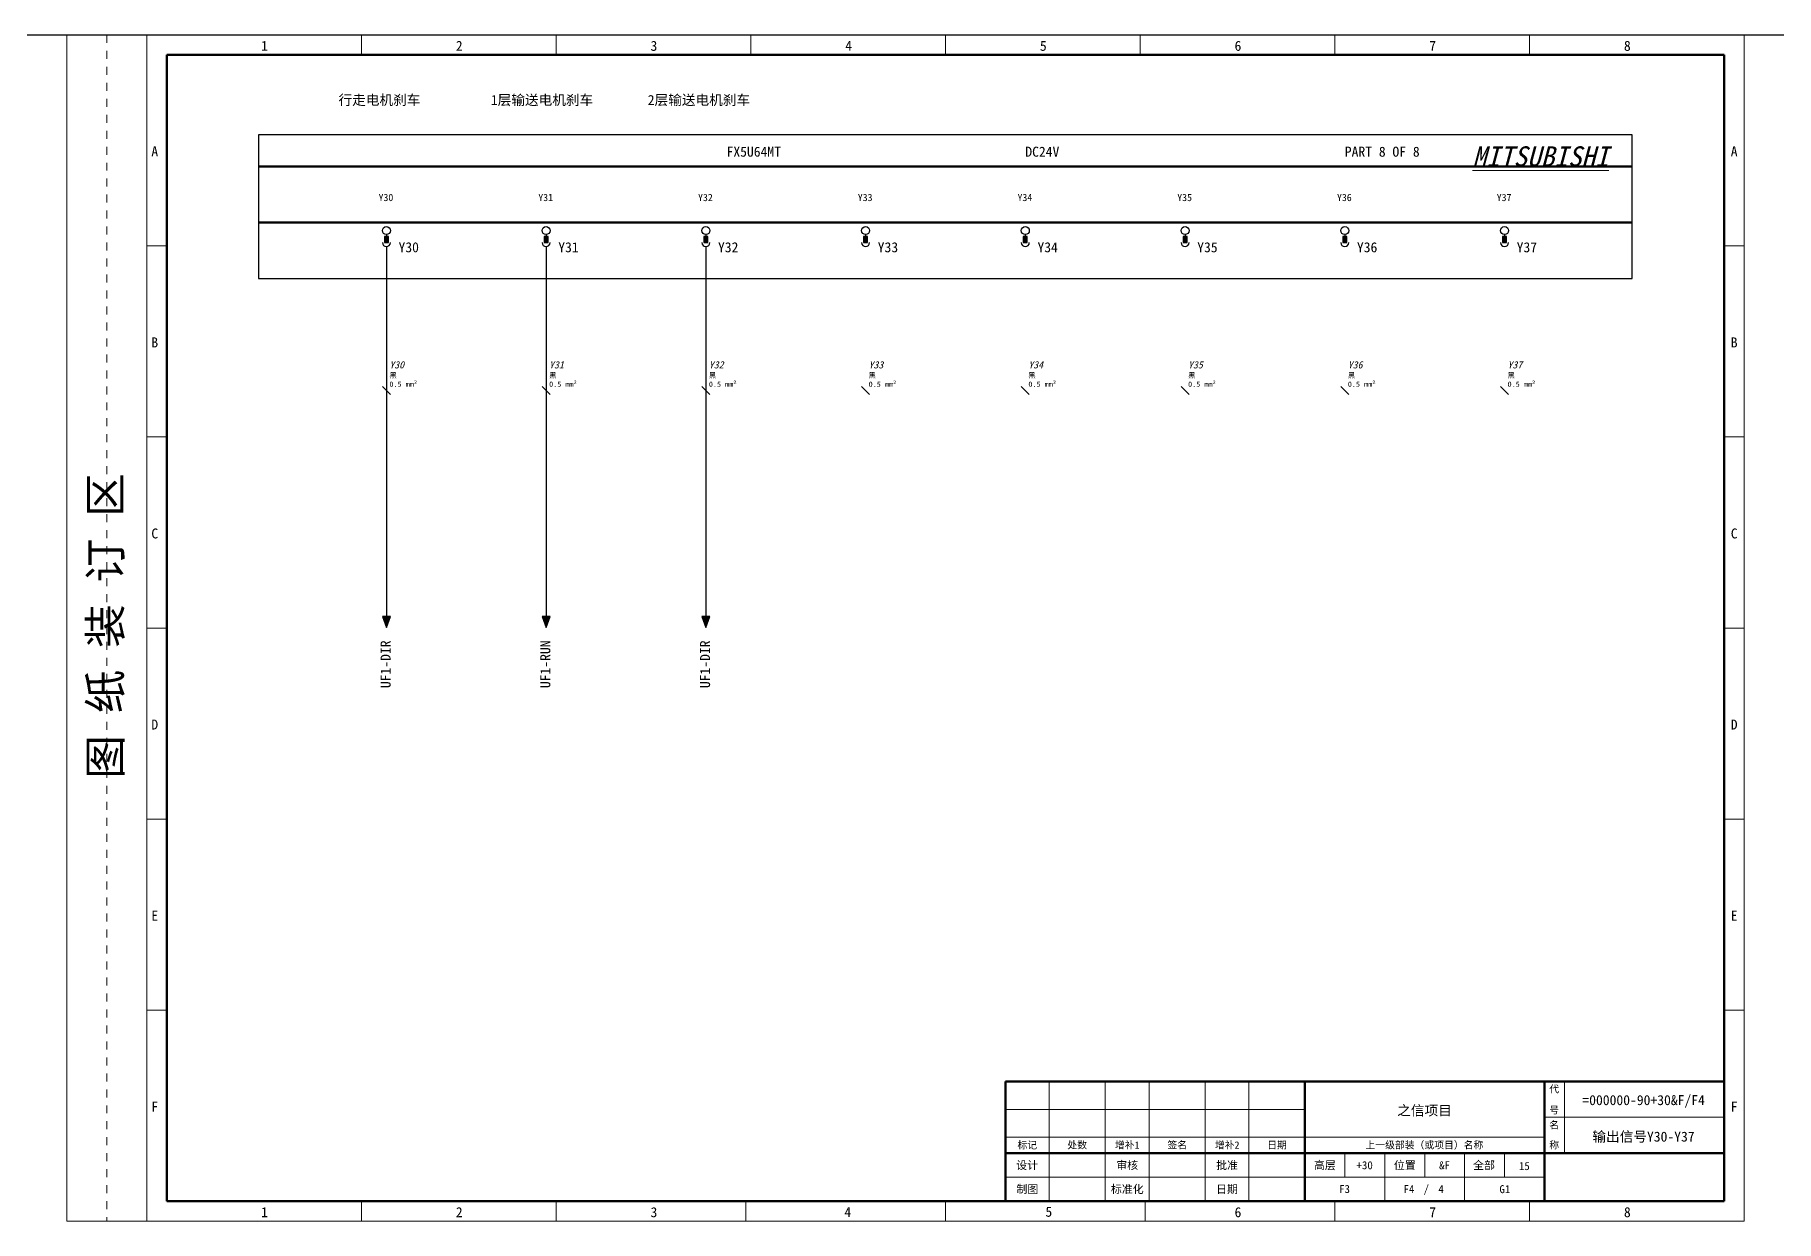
# Model space of a CAD drawing. Header units: millimetres. Extents: x -274 to 12554, y 2463 to 2760.
# Drawn here: x 5476.8 to 5912.8, y 2463.4 to 2760.4 of the extents above; entities that cross this region are included whole.
import ezdxf
from ezdxf.enums import TextEntityAlignment as Align

# ---------------------------------------------------------------- set-up
doc = ezdxf.new("R2010")
doc.units = ezdxf.units.MM
doc.linetypes.add('EPL_DASH', pattern=[1, 0.5, -0.5])
for name, color, linetype, lineweight in [('EPLAN100', 7, 'Continuous', 5), ('EPLAN108', 5, 'Continuous', 5), ('EPLAN201', 73, 'Continuous', 35), ('EPLAN303', 6, 'Continuous', 25), ('EPLAN306', 6, 'Continuous', 25), ('EPLAN311', 1, 'Continuous', 25), ('EPLAN312', 1, 'Continuous', 25), ('EPLAN403', 5, 'Continuous', 35), ('EPLAN405', 1, 'Continuous', 25), ('EPLAN421', 5, 'Continuous', 35), ('EPLAN426', 251, 'Continuous', 35), ('EPLAN429', 251, 'Continuous', 35), ('EPLAN451', 73, 'Continuous', 35), ('EPLAN452', 73, 'Continuous', 35), ('EPLAN453', 73, 'Continuous', 35)]:
    doc.layers.add(name, color=color, linetype=linetype, lineweight=lineweight)
doc.styles.add('宋体', font='')
doc.styles.add('宋体_I', font='')
doc.styles.get('宋体').set_extended_font_data('宋体')
doc.styles.get('宋体_I').set_extended_font_data('宋体', italic=True)

msp = doc.modelspace()

# ---------------------------------------------------------------- hatches: boundary and pattern name
at = {"layer": 'EPLAN303', "linetype": 'Continuous', "lineweight": 25, "ltscale": 4}
for points in [[(5564.3, 2708.38), (5565.3, 2708.38), (5565.3, 2709.88), (5564.3, 2709.88)], [(5604.3, 2708.38), (5605.3, 2708.38), (5605.3, 2709.88), (5604.3, 2709.88)], [(5644.3, 2708.38), (5645.3, 2708.38), (5645.3, 2709.88), (5644.3, 2709.88)], [(5684.3, 2708.38), (5685.3, 2708.38), (5685.3, 2709.88), (5684.3, 2709.88)], [(5724.3, 2708.38), (5725.3, 2708.38), (5725.3, 2709.88), (5724.3, 2709.88)], [(5764.3, 2708.38), (5765.3, 2708.38), (5765.3, 2709.88), (5764.3, 2709.88)], [(5804.3, 2708.38), (5805.3, 2708.38), (5805.3, 2709.88), (5804.3, 2709.88)], [(5844.3, 2708.38), (5845.3, 2708.38), (5845.3, 2709.88), (5844.3, 2709.88)]]:
    msp.add_hatch(color=6, dxfattribs=at).paths.add_polyline_path(points, flags=0)
at = {"layer": 'EPLAN311', "linetype": 'Continuous', "lineweight": 25, "ltscale": 4}
for points in [[(5563.8, 2614.74), (5564.8, 2611.99), (5565.8, 2614.74)], [(5603.8, 2614.74), (5604.8, 2611.99), (5605.8, 2614.74)], [(5643.8, 2614.74), (5644.8, 2611.99), (5645.8, 2614.74)]]:
    msp.add_hatch(color=1, dxfattribs=at).paths.add_polyline_path(points, flags=0)

# ---------------------------------------------------------------- linework, layer by layer
at = {"color": 5}
for p, q in [((145.55, 2760.38), (12554.42, 2760.38)), ((5564.8, 2707.38), (5564.8, 2615.99)), ((5604.8, 2707.38), (5604.8, 2615.99)), ((5644.8, 2707.38), (5644.8, 2615.99))]:
    msp.add_line(p, q, dxfattribs=at)
at = {"layer": 'EPLAN100', "color": 6, "linetype": 'Continuous', "lineweight": 50, "ltscale": 4}
for p, q in [((5532.8, 2727.38), (5876.8, 2727.38)), ((5532.8, 2713.38), (5876.8, 2713.38))]:
    msp.add_line(p, q, dxfattribs=at)
at = {"layer": 'EPLAN201', "color": 4, "linetype": 'Continuous', "lineweight": 20, "ltscale": 12}
for p, q in [((5484.8, 2760.38), (5904.8, 2760.38)), ((5484.8, 2463.38), (5484.8, 2760.38)), ((5558.55, 2760.38), (5558.55, 2755.38)), ((5607.3, 2760.38), (5607.3, 2755.38)), ((5656.05, 2760.38), (5656.05, 2755.38)), ((5704.8, 2755.38), (5704.8, 2760.38)), ((5753.55, 2760.38), (5753.55, 2755.38)), ((5802.3, 2760.38), (5802.3, 2755.38)), ((5851.05, 2760.38), (5851.05, 2755.38)), ((5904.8, 2760.38), (5904.8, 2463.38)), ((5504.8, 2707.55), (5509.8, 2707.55)), ((5899.8, 2707.55), (5904.8, 2707.55)), ((5504.8, 2659.72), (5509.8, 2659.72)), ((5899.8, 2659.72), (5904.8, 2659.72)), ((5504.8, 2611.88), (5509.8, 2611.88)), ((5899.8, 2611.88), (5904.8, 2611.88)), ((5504.8, 2564.05), (5509.8, 2564.05)), ((5899.8, 2564.05), (5904.8, 2564.05)), ((5504.8, 2516.22), (5509.8, 2516.22)), ((5899.8, 2516.22), (5904.8, 2516.22)), ((5854.8, 2489.38), (5899.8, 2489.38)), ((5804.8, 2480.38), (5804.8, 2474.38)), ((5814.8, 2480.38), (5814.8, 2474.38)), ((5824.8, 2480.38), (5824.8, 2474.38)), ((5834.8, 2480.38), (5834.8, 2474.38)), ((5844.8, 2480.38), (5844.8, 2474.38)), ((5719.8, 2474.38), (5854.8, 2474.38)), ((5814.8, 2474.38), (5814.8, 2468.38)), ((5834.8, 2474.38), (5834.8, 2468.38)), ((5558.55, 2468.38), (5558.55, 2463.38)), ((5607.3, 2468.38), (5607.3, 2463.38)), ((5654.8, 2463.38), (5654.8, 2468.38)), ((5704.8, 2468.38), (5704.8, 2463.38)), ((5754.8, 2463.38), (5754.8, 2468.38)), ((5802.3, 2468.38), (5802.3, 2463.38)), ((5851.05, 2468.38), (5851.05, 2463.38)), ((5904.8, 2463.38), (5484.8, 2463.38))]:
    msp.add_line(p, q, dxfattribs=at)
at = {"layer": 'EPLAN201', "color": 4, "linetype": 'EPL_DASH', "lineweight": 20, "ltscale": 4}
msp.add_line((5494.8, 2760.38), (5494.8, 2463.38), dxfattribs=at)
at = {"layer": 'EPLAN201', "color": 4, "linetype": 'Continuous', "lineweight": 20, "ltscale": 4}
for p, q in [((5504.8, 2463.38), (5504.8, 2760.38)), ((5730.8, 2468.38), (5730.8, 2498.38)), ((5744.8, 2468.38), (5744.8, 2498.38)), ((5755.8, 2468.38), (5755.8, 2498.38)), ((5769.8, 2468.38), (5769.8, 2498.38)), ((5780.76, 2468.45), (5780.76, 2498.45)), ((5859.8, 2480.38), (5859.8, 2498.38)), ((5719.8, 2491.38), (5794.8, 2491.38)), ((5719.8, 2484.38), (5854.8, 2484.38))]:
    msp.add_line(p, q, dxfattribs=at)
at = {"layer": 'EPLAN201', "color": 4, "linetype": 'Continuous', "lineweight": 50, "ltscale": 12}
for p, q in [((5899.8, 2755.38), (5509.8, 2755.38)), ((5719.8, 2468.38), (5719.8, 2498.38)), ((5794.8, 2468.38), (5794.8, 2498.38)), ((5854.8, 2468.38), (5854.8, 2498.38)), ((5719.8, 2480.38), (5899.8, 2480.38)), ((5509.8, 2468.38), (5899.8, 2468.38))]:
    msp.add_line(p, q, dxfattribs=at)
at = {"layer": 'EPLAN201', "color": 4, "linetype": 'Continuous', "lineweight": 50, "ltscale": 4}
for p, q in [((5509.8, 2755.38), (5509.8, 2468.38)), ((5899.8, 2755.38), (5899.8, 2468.38)), ((5719.8, 2498.38), (5899.8, 2498.38))]:
    msp.add_line(p, q, dxfattribs=at)
at = {"layer": 'EPLAN201', "color": 4, "linetype": 'Continuous', "lineweight": 15, "ltscale": 12}
for p, q in [((5704.8, 2468.38), (5704.8, 2463.38)), ((5654.8, 2463.38), (5754.8, 2463.38))]:
    msp.add_line(p, q, dxfattribs=at)
at = {"layer": 'EPLAN201', "color": 4, "linetype": 'Continuous', "lineweight": 35, "ltscale": 12}
msp.add_line((5719.8, 2468.38), (5899.8, 2468.38), dxfattribs=at)
at = {"layer": 'EPLAN303', "color": 6, "linetype": 'Continuous', "lineweight": 25, "ltscale": 4}
for p, q in [((5564.8, 2710.38), (5564.8, 2709.88)), ((5604.8, 2710.38), (5604.8, 2709.88)), ((5644.8, 2710.38), (5644.8, 2709.88)), ((5684.8, 2710.38), (5684.8, 2709.88)), ((5724.8, 2710.38), (5724.8, 2709.88)), ((5764.8, 2710.38), (5764.8, 2709.88)), ((5804.8, 2710.38), (5804.8, 2709.88)), ((5844.8, 2710.38), (5844.8, 2709.88))]:
    msp.add_line(p, q, dxfattribs=at)
for points in [[(5564.3, 2708.38), (5565.3, 2708.38), (5565.3, 2709.88), (5564.3, 2709.88)], [(5604.3, 2708.38), (5605.3, 2708.38), (5605.3, 2709.88), (5604.3, 2709.88)], [(5644.3, 2708.38), (5645.3, 2708.38), (5645.3, 2709.88), (5644.3, 2709.88)], [(5684.3, 2708.38), (5685.3, 2708.38), (5685.3, 2709.88), (5684.3, 2709.88)], [(5724.3, 2708.38), (5725.3, 2708.38), (5725.3, 2709.88), (5724.3, 2709.88)], [(5764.3, 2708.38), (5765.3, 2708.38), (5765.3, 2709.88), (5764.3, 2709.88)], [(5804.3, 2708.38), (5805.3, 2708.38), (5805.3, 2709.88), (5804.3, 2709.88)], [(5844.3, 2708.38), (5845.3, 2708.38), (5845.3, 2709.88), (5844.3, 2709.88)]]:
    msp.add_lwpolyline(points, close=True, dxfattribs=at)
for centre in [(5564.8, 2711.38), (5604.8, 2711.38), (5644.8, 2711.38), (5684.8, 2711.38), (5724.8, 2711.38), (5764.8, 2711.38), (5804.8, 2711.38), (5844.8, 2711.38)]:
    msp.add_circle(centre, 1, dxfattribs=at)
for centre in [(5564.8, 2708.38), (5604.8, 2708.38), (5644.8, 2708.38), (5684.8, 2708.38), (5724.8, 2708.38), (5764.8, 2708.38), (5804.8, 2708.38), (5844.8, 2708.38)]:
    msp.add_arc(centre, 1, 180, 0, dxfattribs=at)
at = {"layer": 'EPLAN306', "color": 6, "linetype": 'Continuous', "lineweight": 25, "ltscale": 4}
msp.add_lwpolyline([(5532.8, 2699.38), (5876.8, 2699.38), (5876.8, 2735.38), (5532.8, 2735.38)], close=True, dxfattribs=at)
at = {"layer": 'EPLAN311', "color": 1, "linetype": 'Continuous', "lineweight": 25, "ltscale": 4}
for p, q in [((5564.8, 2615.99), (5564.8, 2614.74)), ((5604.8, 2615.99), (5604.8, 2614.74)), ((5644.8, 2615.99), (5644.8, 2614.74))]:
    msp.add_line(p, q, dxfattribs=at)
for points in [[(5563.8, 2614.74), (5564.8, 2611.99), (5565.8, 2614.74)], [(5603.8, 2614.74), (5604.8, 2611.99), (5605.8, 2614.74)], [(5643.8, 2614.74), (5644.8, 2611.99), (5645.8, 2614.74)]]:
    msp.add_lwpolyline(points, close=True, dxfattribs=at)
at = {"layer": 'EPLAN312', "color": 1, "linetype": 'Continuous', "lineweight": 25, "ltscale": 4}
for p, q in [((5563.8, 2672.38), (5565.8, 2670.38)), ((5603.8, 2672.38), (5605.8, 2670.38)), ((5643.8, 2672.38), (5645.8, 2670.38)), ((5683.8, 2672.38), (5685.8, 2670.38)), ((5723.8, 2672.38), (5725.8, 2670.38)), ((5763.8, 2672.38), (5765.8, 2670.38)), ((5803.8, 2672.38), (5805.8, 2670.38)), ((5843.8, 2672.38), (5845.8, 2670.38))]:
    msp.add_line(p, q, dxfattribs=at)

# ---------------------------------------------------------------- texts
at = {"layer": 'EPLAN108', "color": 5, "style": '宋体'}
msp.add_text('FX5U64MT', height=2.505, dxfattribs=at).set_placement((5656.8, 2731.13), align=Align.MIDDLE_CENTER)
msp.add_text('FX5U64MT', height=2.505, dxfattribs=at).set_placement((5656.8, 2731.13), align=Align.MIDDLE_CENTER)
for s, p in [('DC24V', (5724.8, 2731.13)), ('PART 8 OF 8', (5804.8, 2731.13))]:
    msp.add_text(s, height=2.505, dxfattribs=at).set_placement(p, align=Align.MIDDLE_LEFT)
at = {"layer": 'EPLAN108', "color": 5, "insert": (5836.8, 2727.38), "char_height": 5.01, "attachment_point": 7, "style": '宋体_I'}
msp.add_mtext('\\LMITSUBISHI\\l', dxfattribs=at)
at = {"layer": 'EPLAN201', "color": 4, "style": '宋体'}
msp.add_text('图 纸 装 订 区', height=8.016, rotation=90, dxfattribs=at).set_placement((5490.4, 2612.38), align=Align.TOP_CENTER)
for s, height, p in [('代', 1.8, (5857.23, 2496.46)), ('号', 1.8, (5857.23, 2491.2)), ('名', 1.8, (5857.23, 2487.46)), ('标记', 1.804, (5725.3, 2482.45)), ('处数', 1.804, (5737.79, 2482.45)), ('增补1', 1.804, (5750.32, 2482.45)), ('签名', 1.804, (5762.85, 2482.45)), ('增补2', 1.804, (5775.36, 2482.45)), ('日期', 1.804, (5787.82, 2482.45)), ('上一级部装（或项目）名称', 1.8036, (5824.73, 2482.45)), ('称', 1.8, (5857.23, 2482.44)), ('设计', 2.004, (5725.26, 2477.38)), ('审核', 2.004, (5750.31, 2477.38)), ('批准', 2.004, (5775.32, 2477.38)), ('高层', 2.004, (5799.8, 2477.38)), ('位置', 2.004, (5819.82, 2477.38)), ('全部', 2.004, (5839.66, 2477.38)), ('制图', 2.004, (5725.31, 2471.39)), ('标准化', 2.004, (5750.33, 2471.39)), ('日期', 2.004, (5775.3, 2471.39)), ('/', 2, (5825.2, 2471.41))]:
    msp.add_text(s, height=height, dxfattribs=at).set_placement(p, align=Align.MIDDLE_CENTER)
at = {"layer": 'EPLAN403', "color": 5, "style": '宋体'}
for s, p in [('UF1-DIR', (5564.6, 2596.83)), ('UF1-RUN', (5604.6, 2596.83)), ('UF1-DIR', (5644.6, 2596.83))]:
    msp.add_text(s, height=2.505, rotation=90, dxfattribs=at).set_placement(p, align=Align.MIDDLE_LEFT)
at = {"layer": 'EPLAN405', "color": 2, "style": '宋体_I'}
for s, p in [('Y30', (5565.56, 2676.33)), ('Y31', (5605.56, 2676.33)), ('Y32', (5645.56, 2676.33)), ('Y33', (5685.56, 2676.33)), ('Y34', (5725.56, 2676.33)), ('Y35', (5765.56, 2676.33)), ('Y36', (5805.56, 2676.33)), ('Y37', (5845.56, 2676.33))]:
    msp.add_text(s, height=1.804, dxfattribs=at).set_placement(p, align=Align.BOTTOM_LEFT)
at = {"layer": 'EPLAN405', "color": 1, "style": '宋体'}
for s, height, p in [('黑', 1.3, (5565.56, 2674.11)), ('0.5 mm²', 1.303, (5565.56, 2671.88)), ('黑', 1.3, (5605.56, 2674.11)), ('0.5 mm²', 1.303, (5605.56, 2671.88)), ('黑', 1.3, (5645.56, 2674.11)), ('0.5 mm²', 1.303, (5645.56, 2671.88)), ('黑', 1.3, (5685.56, 2674.11)), ('0.5 mm²', 1.303, (5685.56, 2671.88)), ('黑', 1.3, (5725.56, 2674.11)), ('0.5 mm²', 1.303, (5725.56, 2671.88)), ('黑', 1.3, (5765.56, 2674.11)), ('0.5 mm²', 1.303, (5765.56, 2671.88)), ('黑', 1.3, (5805.56, 2674.11)), ('0.5 mm²', 1.303, (5805.56, 2671.88)), ('黑', 1.3, (5845.56, 2674.11)), ('0.5 mm²', 1.303, (5845.56, 2671.88))]:
    msp.add_text(s, height=height, dxfattribs=at).set_placement(p, align=Align.BOTTOM_LEFT)
at = {"layer": 'EPLAN421', "color": 5, "style": '宋体'}
for s, p in [('Y30', (5567.84, 2705.2)), ('Y31', (5607.84, 2705.2)), ('Y32', (5647.84, 2705.2)), ('Y33', (5687.84, 2705.2)), ('Y34', (5727.84, 2705.2)), ('Y35', (5767.84, 2705.2)), ('Y36', (5807.84, 2705.2)), ('Y37', (5847.84, 2705.2))]:
    msp.add_text(s, height=2.505, dxfattribs=at).set_placement(p, align=Align.BOTTOM_LEFT)
at = {"layer": 'EPLAN426', "color": 251, "style": '宋体'}
for s, p in [('Y30', (5564.69, 2718.22)), ('Y31', (5604.69, 2718.22)), ('Y32', (5644.69, 2718.22)), ('Y33', (5684.69, 2718.22)), ('Y34', (5724.69, 2718.22)), ('Y35', (5764.69, 2718.22)), ('Y36', (5804.69, 2718.22)), ('Y37', (5844.69, 2718.22))]:
    msp.add_text(s, height=1.804, dxfattribs=at).set_placement(p, align=Align.BOTTOM_CENTER)
at = {"layer": 'EPLAN429', "color": 6, "style": '宋体'}
for s, p in [('行走电机刹车', (5563.07, 2744.08)), ('1层输送电机刹车', (5603.78, 2744.08)), ('2层输送电机刹车', (5643.07, 2744.08))]:
    msp.add_text(s, height=2.505, dxfattribs=at).set_placement(p, align=Align.MIDDLE_CENTER)
at = {"layer": 'EPLAN451', "color": 4, "style": '宋体'}
msp.add_text('之信项目', height=2.505, dxfattribs=at).set_placement((5824.76, 2491.1), align=Align.MIDDLE_CENTER)
at = {"layer": 'EPLAN452', "color": 4, "style": '宋体'}
for s, height, p in [('=000000-90+30&F/F4', 2.505, (5879.63, 2493.69)), ('输出信号Y30-Y37', 2.505, (5879.6, 2484.55)), ('+30', 2.004, (5809.77, 2477.38)), ('&F', 2.004, (5829.78, 2477.38)), ('15', 2.004, (5849.77, 2477.18)), ('F3', 2.004, (5804.73, 2471.44)), ('G1', 2.004, (5844.88, 2471.4))]:
    msp.add_text(s, height=height, dxfattribs=at).set_placement(p, align=Align.MIDDLE_CENTER)
msp.add_text('F4', height=2.004, dxfattribs=at).set_placement((5822.23, 2471.41), align=Align.MIDDLE_RIGHT)
msp.add_text('4', height=2, dxfattribs=at).set_placement((5828.24, 2471.41), align=Align.MIDDLE_LEFT)
at = {"layer": 'EPLAN453', "color": 4, "style": '宋体'}
for s, p in [('1', (5534.3, 2757.63)), ('2', (5583.05, 2757.63)), ('3', (5631.8, 2757.63)), ('4', (5680.55, 2757.63)), ('5', (5729.3, 2757.63)), ('6', (5778.05, 2757.63)), ('7', (5826.8, 2757.63)), ('8', (5875.55, 2757.63)), ('A', (5506.8, 2731.22)), ('A', (5902.3, 2731.22)), ('B', (5506.8, 2683.38)), ('B', (5902.3, 2683.38)), ('C', (5506.8, 2635.55)), ('C', (5902.3, 2635.55)), ('D', (5506.8, 2587.72)), ('D', (5902.3, 2587.72)), ('E', (5506.8, 2539.88)), ('E', (5902.3, 2539.88)), ('F', (5506.8, 2492.05)), ('F', (5902.3, 2492.05)), ('1', (5534.3, 2465.63)), ('2', (5583.05, 2465.63)), ('3', (5631.8, 2465.63)), ('4', (5680.35, 2465.67)), ('5', (5730.69, 2465.74)), ('6', (5778.05, 2465.63)), ('7', (5826.8, 2465.63)), ('8', (5875.55, 2465.63))]:
    msp.add_text(s, height=2.5, dxfattribs=at).set_placement(p, align=Align.MIDDLE_CENTER)

doc.saveas('drawing.dxf')
